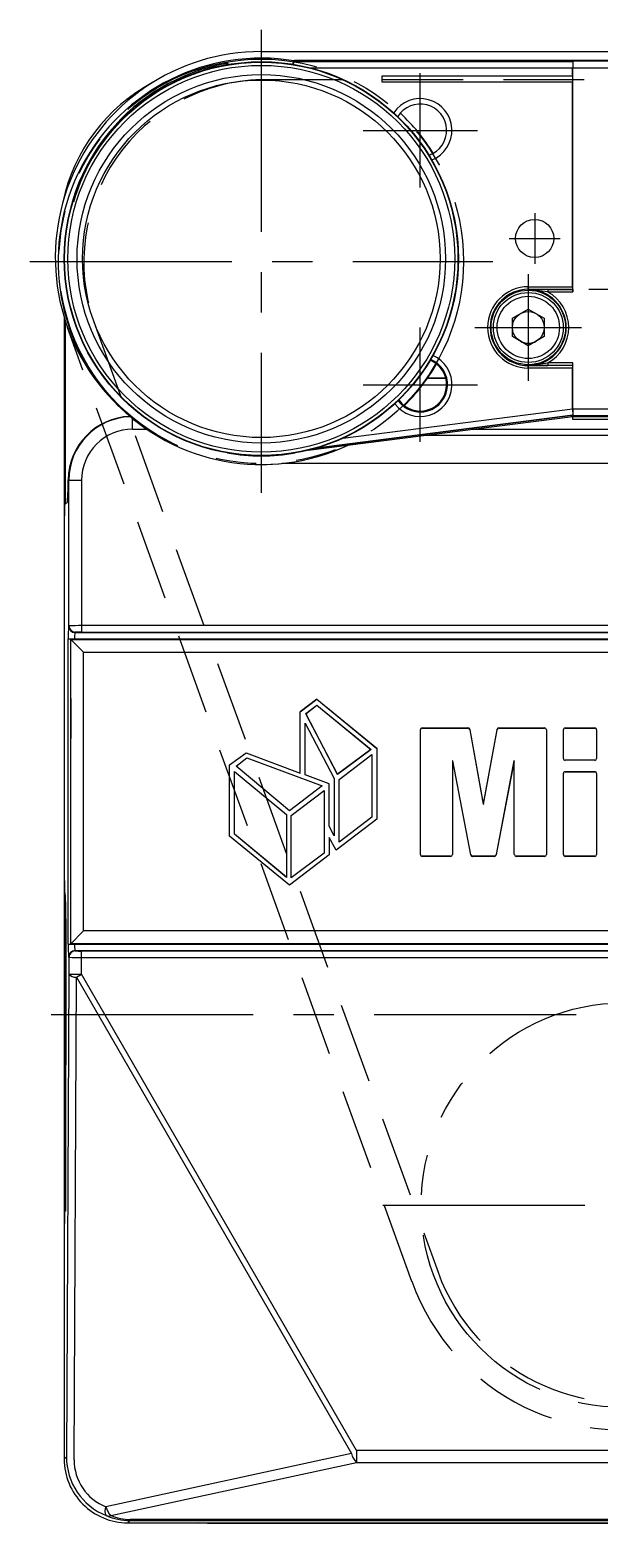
# Model space of a CAD drawing. Extents: x 0 to 1507, y -8 to 562.
# Drawn here: x 267.9 to 312.7, y 10 to 127.4 of the extents above; entities that cross this region are included whole.
import ezdxf

# ---------------------------------------------------------------- set-up
doc = ezdxf.new("R2010")
doc.units = 0
doc.header["$LTSCALE"] = 0.5
for name, pattern in [('CENTER', [50.8, 31.75, -6.35, 6.35, -6.35]), ('DASHED', [19.05, 12.7, -6.35]), ('PHANTOM', [63.5, 31.75, -6.35, 6.35, -6.35, 6.35, -6.35])]:
    doc.linetypes.add(name, pattern=pattern)
for name, color, linetype in [('MSM_CENTER', 1, 'CENTER'), ('MSM_CONTINUOUS', 7, 'CONTINUOUS'), ('MSM_DASHED', 4, 'DASHED'), ('MSM_IMAGINARY', 6, 'PHANTOM'), ('MSM_NARROW', 5, 'CONTINUOUS'), ('MSM_PART_NUMBER', 7, 'CONTINUOUS')]:
    doc.layers.add(name, color=color, linetype=linetype)

msp = doc.modelspace()

# ---------------------------------------------------------------- linework, layer by layer
at = {"layer": 'MSM_CENTER'}
for p, q in [((286.09, 127.43), (286.09, 91.03)), ((298.59, 115.03), (298.59, 124.03)), ((294.09, 119.53), (303.09, 119.53)), ((307.59, 113.03), (307.59, 109.03)), ((305.59, 111.03), (309.59, 111.03)), ((267.89, 109.23), (304.29, 109.23)), ((307.09, 108.23), (307.09, 99.84)), ((311.86, 107.03), (338.32, 107.03)), ((298.59, 95.03), (298.59, 104.03)), ((302.89, 104.03), (311.27, 104.03)), ((294.09, 99.53), (303.09, 99.53)), ((269.57, 50), (371.57, 50)), ((295.66, 35), (333.49, 35))]:
    msp.add_line(p, q, dxfattribs=at)
at = {"layer": 'MSM_CONTINUOUS'}
for p, q in [((283.35, 124.7), (283.35, 124.79)), ((283.35, 124.7), (283.35, 124.69)), ((288.59, 124.73), (288.59, 124.83)), ((310.58, 124.95), (310.6, 124.96)), ((338.52, 124.96), (310.6, 124.96)), ((295.59, 123.33), (295.59, 123.83)), ((310.57, 123.33), (295.59, 123.33)), ((310.57, 123.83), (310.57, 124.45)), ((310.57, 107.23), (310.57, 123.33)), ((310.59, 124.46), (338.52, 124.46)), ((310.59, 106.82), (310.59, 124.46)), ((307.09, 107.01), (307.09, 107.23)), ((307.09, 107.23), (310.57, 107.23)), ((307.09, 107.03), (310.57, 107.03)), ((308.62, 107.02), (307.09, 107.01)), ((308.62, 106.82), (307.09, 107.01)), ((308.62, 107.02), (308.62, 106.82)), ((308.62, 107.02), (310.59, 107.02)), ((310.57, 107.23), (310.57, 107.03)), ((310.57, 107.03), (310.59, 107.02)), ((310.59, 107.02), (310.59, 106.82)), ((308.62, 106.82), (310.59, 106.82)), ((270.59, 104.82), (270.59, 15.03)), ((270.68, 90.13), (270.68, 104.52)), ((305.84, 104.76), (307.09, 105.48)), ((305.84, 103.31), (305.84, 104.76)), ((307.09, 105.48), (308.34, 104.76)), ((308.34, 104.76), (308.34, 103.31)), ((307.09, 102.59), (305.84, 103.31)), ((307.09, 102.59), (305.84, 103.31)), ((308.34, 103.31), (307.09, 102.59)), ((308.34, 103.31), (307.09, 102.59)), ((307.09, 101.05), (308.62, 101.25)), ((307.09, 101.05), (308.62, 101.25)), ((307.09, 100.84), (307.09, 101.05)), ((307.09, 101.05), (308.62, 101.05)), ((307.09, 101.05), (308.62, 101.05)), ((310.57, 101.04), (307.09, 101.04)), ((310.57, 101.04), (307.09, 101.04)), ((310.59, 101.25), (308.62, 101.25)), ((308.62, 101.25), (308.62, 101.05)), ((310.59, 101.25), (308.62, 101.25)), ((310.59, 101.05), (308.62, 101.05)), ((310.59, 101.05), (308.62, 101.05)), ((310.57, 101.04), (310.59, 101.05)), ((310.57, 101.04), (310.59, 101.05)), ((310.59, 97.6), (310.59, 101.25)), ((299.16, 100.03), (300.68, 100.03)), ((300.68, 100.03), (299.16, 100.03)), ((299.16, 100.03), (300.6, 100.03)), ((310.57, 100.84), (307.09, 100.84)), ((310.57, 100.84), (307.09, 100.84)), ((310.57, 97.62), (310.57, 100.84)), ((292.49, 95.32), (310.57, 97.62)), ((292.49, 95.32), (310.57, 97.62)), ((310.57, 97.62), (310.58, 97.12)), ((338.52, 97.6), (310.59, 97.6)), ((310.59, 97.6), (310.6, 97.11)), ((338.52, 97.6), (310.59, 97.6)), ((275.96, 96.02), (275.96, 96.87)), ((289.77, 94.38), (310.59, 97.03)), ((289.77, 94.38), (310.59, 97.03)), ((290.41, 94.55), (310.58, 97.12)), ((310.58, 97.12), (290.41, 94.55)), ((310.45, 97.02), (353.22, 97.02)), ((310.6, 97.11), (310.58, 97.12)), ((310.6, 97.11), (310.58, 97.12)), ((310.58, 97.1), (310.6, 97.11)), ((310.58, 97.1), (310.59, 97.03)), ((310.58, 97.1), (338.52, 97.1)), ((310.58, 97.1), (338.52, 97.1)), ((310.58, 97.1), (310.59, 97.03)), ((310.59, 97.03), (338.59, 97.03)), ((310.59, 96.78), (310.59, 97.03)), ((310.59, 97.03), (1288.59, 97.03)), ((330.59, 96.78), (310.59, 96.78)), ((275.96, 96.02), (277.1, 96.02)), ((1277.85, 95.53), (298.83, 95.53)), ((302.61, 96.02), (353.22, 96.02)), ((1286.09, 93.25), (287.73, 93.33)), ((270.96, 92.02), (270.92, 92.06)), ((270.96, 80.57), (270.96, 92.02)), ((270.96, 92.02), (271.96, 92.02)), ((271.96, 92.02), (271.96, 80.08)), ((270.85, 90.3), (270.62, 90.07)), ((270.93, 80.54), (270.96, 80.57)), ((271.43, 80.04), (271.46, 80.07)), ((271.43, 80.04), (357.75, 80.04)), ((357.22, 80.58), (271.96, 80.58)), ((271.96, 80.08), (357.22, 80.08)), ((270.91, 55.53), (270.91, 79.54)), ((270.91, 79.54), (358.27, 79.54)), ((272.12, 78.5), (271.09, 79.53)), ((358.09, 79.53), (271.09, 79.53)), ((271.09, 79.53), (271.09, 75.54)), ((271.12, 79.5), (358.05, 79.5)), ((271.12, 55.57), (271.12, 79.5)), ((271.41, 79.53), (271.41, 79.54)), ((272.12, 56.57), (272.12, 78.5)), ((272.12, 78.5), (357.05, 78.5)), ((271.1, 74.84), (271.09, 68.53)), ((271.1, 75.04), (271.1, 75.04)), ((289.15, 73.81), (290.45, 74.81)), ((290.45, 74.81), (289.15, 73.81)), ((289.59, 73.66), (290.46, 74.33)), ((289.59, 73.65), (290.46, 74.32)), ((290.45, 74.81), (290.45, 74.81)), ((290.45, 74.81), (295.17, 70.94)), ((290.45, 74.81), (295.17, 70.93)), ((290.46, 74.33), (290.46, 74.32)), ((290.46, 74.32), (294.71, 70.84)), ((290.46, 74.33), (294.72, 70.84)), ((289.15, 73.81), (289.15, 73.81)), ((289.15, 68.98), (289.15, 73.81)), ((289.15, 68.97), (289.15, 73.81)), ((289.54, 72.92), (289.55, 72.9)), ((289.54, 72.92), (291.82, 68.56)), ((289.54, 68.85), (289.54, 72.92)), ((289.55, 72.9), (291.82, 68.56)), ((289.55, 68.85), (289.55, 72.9)), ((289.59, 73.66), (289.59, 73.65)), ((292.08, 68.88), (289.59, 73.66)), ((292.08, 68.89), (289.59, 73.65)), ((298.6, 62.58), (298.6, 72.39)), ((298.6, 72.39), (298.6, 72.39)), ((298.6, 62.58), (298.6, 72.39)), ((298.75, 72.54), (302.34, 72.54)), ((298.75, 72.54), (298.75, 72.53)), ((298.75, 72.53), (302.34, 72.53)), ((302.34, 72.54), (302.34, 72.53)), ((302.48, 72.44), (302.47, 72.44)), ((302.47, 72.44), (302.48, 72.39)), ((302.48, 72.44), (302.49, 72.39)), ((302.49, 72.39), (302.48, 72.39)), ((302.48, 72.39), (303.54, 66.55)), ((302.49, 72.39), (303.54, 66.56)), ((303.57, 66.56), (304.63, 72.39)), ((303.57, 66.55), (304.63, 72.39)), ((304.63, 72.39), (304.64, 72.44)), ((304.64, 72.44), (304.63, 72.39)), ((304.63, 72.39), (304.63, 72.39)), ((304.64, 72.44), (304.64, 72.44)), ((304.78, 72.54), (308.37, 72.54)), ((304.78, 72.53), (304.78, 72.54)), ((304.78, 72.53), (308.37, 72.53)), ((308.37, 72.54), (308.37, 72.53)), ((308.51, 72.39), (308.51, 62.58)), ((308.51, 72.39), (308.51, 72.39)), ((308.51, 72.39), (308.51, 62.58)), ((309.85, 70.13), (309.85, 72.39)), ((309.85, 72.39), (309.85, 72.39)), ((309.85, 70.13), (309.85, 72.39)), ((310, 72.54), (312.32, 72.54)), ((310, 72.53), (310, 72.54)), ((310, 72.53), (312.32, 72.53)), ((312.32, 72.54), (312.32, 72.53)), ((312.46, 72.39), (312.46, 70.13)), ((312.46, 72.39), (312.46, 72.39)), ((312.46, 72.39), (312.46, 70.13)), ((283.59, 69.63), (284.89, 70.58)), ((283.59, 69.63), (284.89, 70.58)), ((284.89, 70.58), (284.89, 70.58)), ((284.89, 70.58), (289.15, 68.98)), ((284.89, 70.58), (289.15, 68.97)), ((294.71, 70.84), (292.08, 68.89)), ((294.72, 70.84), (292.08, 68.88)), ((294.72, 70.84), (294.71, 70.84)), ((295.17, 70.94), (295.17, 70.93)), ((295.17, 70.94), (295.18, 65.37)), ((295.17, 70.93), (295.17, 65.37)), ((283.59, 69.63), (283.59, 69.63)), ((283.59, 64.02), (283.59, 69.63)), ((283.59, 64.02), (283.59, 69.63)), ((284.11, 69.54), (284.96, 70.19)), ((284.11, 69.54), (284.96, 70.18)), ((284.11, 69.54), (284.11, 69.54)), ((288.31, 66.03), (284.11, 69.54)), ((288.31, 66.02), (284.11, 69.54)), ((284.96, 70.19), (284.96, 70.18)), ((284.96, 70.19), (290.88, 67.97)), ((284.96, 70.18), (290.87, 67.97)), ((292.21, 68.49), (294.78, 70.45)), ((292.21, 68.49), (294.78, 70.44)), ((294.78, 70.44), (294.78, 70.45)), ((294.78, 70.45), (294.78, 65.53)), ((294.78, 70.44), (294.78, 65.53)), ((301.13, 69.96), (301.12, 69.96)), ((301.15, 69.96), (301.12, 69.96)), ((301.12, 69.96), (301.12, 62.58)), ((301.15, 69.96), (301.13, 69.96)), ((301.13, 69.96), (301.13, 62.58)), ((301.15, 69.96), (301.15, 69.96)), ((302.56, 62.55), (301.15, 69.96)), ((302.56, 62.55), (301.15, 69.96)), ((305.96, 69.96), (304.55, 62.57)), ((305.97, 69.96), (304.56, 62.57)), ((305.97, 69.96), (305.96, 69.96)), ((305.99, 69.96), (305.96, 69.96)), ((305.99, 69.96), (305.97, 69.96)), ((305.99, 69.96), (305.99, 69.96)), ((305.99, 62.58), (305.99, 69.96)), ((305.99, 62.58), (305.99, 69.96)), ((309.85, 70.13), (309.85, 70.13)), ((312.32, 69.99), (310, 69.99)), ((310, 69.99), (310, 69.99)), ((312.32, 69.99), (310, 69.99)), ((312.32, 69.99), (312.32, 69.99)), ((312.46, 70.13), (312.46, 70.13)), ((271.09, 68.53), (271.09, 55.53)), ((283.98, 69.11), (283.98, 69.1)), ((283.98, 64.17), (283.98, 69.11)), ((283.98, 69.11), (288.08, 65.73)), ((283.98, 64.17), (283.98, 69.1)), ((283.98, 69.1), (288.07, 65.73)), ((289.15, 68.98), (289.15, 68.97)), ((289.54, 68.85), (289.55, 68.85)), ((291.43, 68.14), (289.54, 68.85)), ((291.43, 68.14), (289.55, 68.85)), ((291.43, 64.81), (291.43, 68.14)), ((291.43, 68.14), (291.43, 68.14)), ((291.43, 64.81), (291.43, 68.14)), ((291.82, 68.56), (291.82, 68.56)), ((291.82, 68.56), (291.82, 64.06)), ((291.82, 68.56), (291.82, 64.05)), ((292.08, 68.89), (292.08, 68.88)), ((292.21, 63.55), (292.21, 68.49)), ((292.21, 68.49), (292.21, 68.49)), ((292.21, 63.55), (292.21, 68.49)), ((309.85, 62.58), (309.85, 68.95)), ((309.85, 68.95), (309.85, 68.95)), ((309.85, 62.58), (309.85, 68.95)), ((310, 69.1), (312.32, 69.1)), ((310, 69.09), (310, 69.1)), ((310, 69.09), (312.32, 69.09)), ((312.32, 69.1), (312.32, 69.09)), ((312.46, 68.95), (312.46, 62.58)), ((312.46, 68.95), (312.46, 68.95)), ((312.46, 68.95), (312.46, 62.58)), ((290.87, 67.97), (288.31, 66.03)), ((290.88, 67.97), (288.31, 66.02)), ((288.45, 65.66), (291.04, 67.61)), ((288.45, 65.66), (291.04, 67.61)), ((290.88, 67.97), (290.87, 67.97)), ((291.04, 67.61), (291.04, 67.61)), ((291.04, 67.61), (291.04, 62.7)), ((291.04, 67.61), (291.04, 62.7)), ((288.31, 66.03), (288.31, 66.02)), ((303.54, 66.56), (303.54, 66.55)), ((303.54, 66.56), (303.57, 66.56)), ((303.54, 66.55), (303.57, 66.55)), ((303.57, 66.56), (303.57, 66.55)), ((288.07, 65.73), (288.07, 60.79)), ((288.07, 65.73), (288.08, 65.73)), ((288.08, 65.73), (288.08, 60.78)), ((288.45, 65.66), (288.45, 65.66)), ((288.45, 60.75), (288.45, 65.66)), ((288.45, 60.74), (288.45, 65.66)), ((291.82, 64.06), (291.43, 64.81)), ((291.43, 64.81), (291.43, 64.81)), ((291.82, 64.05), (291.43, 64.81)), ((295.18, 65.37), (291.98, 62.93)), ((295.17, 65.37), (291.98, 62.93)), ((294.78, 65.53), (292.21, 63.55)), ((294.78, 65.53), (292.21, 63.55)), ((294.78, 65.53), (294.78, 65.53)), ((295.18, 65.37), (295.17, 65.37)), ((283.59, 64.02), (283.59, 64.02)), ((288.31, 60.16), (283.59, 64.02)), ((288.31, 60.16), (283.59, 64.02)), ((283.98, 64.17), (283.98, 64.17)), ((288.07, 60.79), (283.98, 64.17)), ((288.08, 60.78), (283.98, 64.17)), ((291.44, 63.91), (291.44, 63.93)), ((291.44, 63.93), (291.44, 62.55)), ((291.98, 62.93), (291.44, 63.93)), ((291.44, 63.91), (291.44, 62.55)), ((291.98, 62.93), (291.44, 63.91)), ((291.82, 64.05), (291.82, 64.06)), ((292.21, 63.55), (292.21, 63.55)), ((291.44, 62.55), (288.31, 60.16)), ((291.44, 62.55), (288.31, 60.16)), ((291.04, 62.7), (288.45, 60.75)), ((291.04, 62.7), (288.45, 60.74)), ((291.04, 62.7), (291.04, 62.7)), ((291.44, 62.55), (291.44, 62.55)), ((291.98, 62.93), (291.98, 62.93)), ((298.6, 62.58), (298.6, 62.58)), ((298.75, 62.43), (298.75, 62.44)), ((300.98, 62.44), (298.75, 62.44)), ((300.98, 62.43), (298.75, 62.43)), ((300.98, 62.43), (300.98, 62.44)), ((301.13, 62.58), (301.12, 62.58)), ((302.56, 62.55), (302.56, 62.55)), ((302.56, 62.55), (302.56, 62.55)), ((302.56, 62.55), (302.56, 62.55)), ((302.56, 62.55), (302.56, 62.55)), ((302.7, 62.43), (302.7, 62.44)), ((304.41, 62.44), (302.7, 62.44)), ((304.41, 62.43), (302.7, 62.43)), ((304.41, 62.43), (304.41, 62.44)), ((304.56, 62.57), (304.55, 62.57)), ((304.56, 62.57), (304.55, 62.53)), ((304.55, 62.57), (304.55, 62.53)), ((304.55, 62.53), (304.55, 62.53)), ((305.99, 62.58), (305.99, 62.58)), ((306.14, 62.43), (306.14, 62.44)), ((308.37, 62.44), (306.14, 62.44)), ((308.37, 62.43), (306.14, 62.43)), ((308.37, 62.43), (308.37, 62.44)), ((308.51, 62.58), (308.51, 62.58)), ((309.85, 62.58), (309.85, 62.58)), ((310, 62.43), (310, 62.44)), ((312.32, 62.44), (310, 62.44)), ((312.32, 62.43), (310, 62.43)), ((312.32, 62.43), (312.32, 62.44)), ((312.46, 62.58), (312.46, 62.58)), ((270.59, 61.53), (270.62, 59.53)), ((288.08, 60.78), (288.07, 60.79)), ((288.31, 60.16), (288.31, 60.16)), ((288.45, 60.74), (288.45, 60.75)), ((270.62, 59.53), (270.68, 59.53)), ((270.7, 58.86), (270.68, 34.53)), ((270.71, 57.53), (270.68, 34.53)), ((272.12, 56.57), (271.09, 55.53)), ((357.05, 56.57), (272.12, 56.57)), ((270.91, 55.53), (357.77, 55.53)), ((271.09, 55.53), (358.09, 55.53)), ((358.05, 55.57), (271.12, 55.57)), ((271.41, 55.53), (271.41, 55.53)), ((270.96, 54.5), (270.93, 54.53)), ((270.96, 54.5), (270.96, 53.17)), ((271.46, 55), (271.43, 55.03)), ((271.43, 55.03), (357.75, 55.03)), ((357.22, 54.99), (271.96, 54.99)), ((271.96, 53.17), (271.96, 54.99)), ((271.96, 54.49), (357.22, 54.49)), ((270.96, 53.17), (270.78, 15.22)), ((270.96, 53.17), (271.96, 53.17)), ((271.37, 14.99), (271.55, 52.93)), ((271.55, 52.93), (271.96, 53.17)), ((271.55, 52.93), (293.18, 15.47)), ((293.59, 15.7), (271.96, 53.17)), ((270.62, 34.53), (270.59, 32.53)), ((270.68, 34.53), (270.62, 34.53)), ((293.18, 15.47), (273.87, 11.28)), ((335.59, 15.7), (293.59, 15.7)), ((293.59, 15.7), (293.59, 14.78)), ((270.59, 15.03), (270.78, 15.22)), ((274.27, 10.6), (293.59, 14.78)), ((293.59, 14.78), (335.59, 14.78)), ((275.59, 10.03), (275.77, 10.21)), ((275.59, 10.03), (353.59, 10.03)), ((353.41, 10.29), (275.77, 10.29)), ((275.77, 10.29), (275.77, 10.21)), ((275.77, 10.21), (353.41, 10.21)), ((281.87, 10), (281.17, 10.03)), ((281.87, 10), (347.27, 10))]:
    msp.add_line(p, q, dxfattribs=at)
for centre, radius in [((286.09, 109.43), 15.5), ((286.09, 109.43), 15.47), ((286.09, 109.43), 15.21), ((286.09, 109.43), 14.49), ((286.09, 109.43), 14.06), ((307.59, 111.03), 1.5), ((307.09, 104.03), 2.93), ((307.09, 104.03), 2.75), ((307.09, 104.03), 2.45), ((307.09, 104.03), 1.25)]:
    msp.add_circle(centre, radius, dxfattribs=at)
for centre, radius, start, end in [((286.09, 109.53), 16.2, 90, 226.281), ((286.09, 109.53), 15.5, 100.1642, 180.5545), ((286.09, 109.53), 15.41, 100.2233, 163.5894), ((283.39, 124.59), 0.2, 40.3143, 100.1246), ((283.39, 124.5), 0.2, 80.9511, 100.1952), ((288.79, 124.75), 0.2, 89.9951, 179.9952), ((320.35, 124.53), 9.77, 177.5518, 180.4828), ((321.06, 124.53), 10.47, 177.6492, 180.3855), ((303.56, 123.58), 7.02, 357.9588, 2.0413), ((284.09, 111.03), 13.9, 118.1137, 168.1465), ((298.59, 119.53), 2.07, 289.3413, 148.5351), ((286.09, 109.23), 15.98, 32.1621, 46.8149), ((307.09, 104.03), 3.2, 90, 270), ((307.09, 104.03), 3, 90, 270), ((307.09, 104.03), 2.98, 270, 90), ((307.09, 104.03), 3.18, 298.7943, 61.2057), ((307.09, 104.03), 1.25, 240, 300), ((298.59, 99.53), 2.15, 215.8564, 67.3852), ((298.59, 99.53), 2.07, 215.5188, 67.7228), ((286.09, 109.23), 15.98, 314.7595, 329.6176), ((275.95, 92), 5.04, 92.1416, 179.3524), ((275.94, 92.02), 4.99, 91.7073, 180.0601), ((275.95, 92.02), 4, 89.9964, 180.0036), ((286.09, 109.43), 15.5, 260.0837, 279.9163), ((286.09, 109.23), 15.98, 270, 295.2677), ((245.88, 92.1), 25.03, 355.871, 359.8989), ((310.67, 88.38), 40.08, 177.5876, 180.447), ((290.91, 79.7), 20, 177.5847, 180.4499), ((271.43, 80.54), 0.5, 180.0209, 269.979), ((271.82, 37.87), 42.71, 89.8207, 91.1621), ((271.46, 80.57), 0.5, 180.0209, 269.979), ((275.42, 79.66), 4.01, 174.4613, 181.609), ((271.88, 70.08), 10, 89.5495, 92.416), ((298.75, 72.39), 0.146, 89.2984, 179.2787), ((298.75, 72.39), 0.142, 89.2532, 179.2893), ((302.34, 72.39), 0.148, 19.6401, 89.4915), ((302.34, 72.39), 0.143, 19.2982, 89.8346), ((304.77, 72.4), 0.142, 88.7051, 162.0115), ((304.77, 72.4), 0.139, 88.6344, 161.9562), ((308.37, 72.39), 0.145, 0.365, 90.6547), ((308.37, 72.39), 0.141, 0.338, 90.7067), ((309.99, 72.39), 0.146, 89.2984, 179.2787), ((309.99, 72.39), 0.142, 89.2532, 179.2893), ((312.32, 72.39), 0.146, 0.8098, 90.3451), ((312.32, 72.39), 0.142, 0.8137, 90.3689), ((309.99, 70.13), 0.145, 180.8236, 270.8039), ((309.99, 70.13), 0.142, 180.818, 270.8496), ((312.32, 70.13), 0.142, 269.3746, 359.2326), ((312.32, 70.13), 0.145, 269.411, 359.229), ((309.99, 68.95), 0.146, 89.2984, 179.2787), ((309.99, 68.95), 0.142, 89.2532, 179.2893), ((312.32, 68.95), 0.146, 0.9276, 90.4324), ((312.32, 68.95), 0.142, 0.9371, 90.4557), ((298.75, 62.58), 0.146, 180.7785, 270.5762), ((298.75, 62.58), 0.143, 180.7774, 270.6102), ((300.98, 62.58), 0.143, 269.5775, 359.0349), ((300.98, 62.58), 0.146, 269.5979, 359.0478), ((302.71, 62.58), 0.149, 194.2416, 269.7875), ((302.7, 62.58), 0.145, 194.002, 270.1314), ((304.41, 62.58), 0.141, 269.1528, 342.1415), ((304.41, 62.58), 0.145, 269.25, 342.1538), ((306.14, 62.58), 0.146, 180.8812, 270.2056), ((306.14, 62.58), 0.143, 180.8958, 270.2177), ((308.37, 62.58), 0.142, 269.4519, 359.5732), ((308.37, 62.58), 0.145, 269.4933, 359.5552), ((310, 62.58), 0.146, 180.9423, 270.412), ((310, 62.58), 0.143, 180.9533, 270.4343), ((312.32, 62.58), 0.143, 269.7895, 359.0977), ((312.32, 62.58), 0.146, 269.8026, 359.1106), ((239.5, 57.99), 31.21, 359.1637, 2.8363), ((285.85, 55.28), 14.94, 179.0652, 182.9002), ((275.42, 55.41), 4.01, 178.3909, 185.5387), ((271.43, 54.53), 0.5, 90.021, 179.9793), ((271.46, 54.5), 0.5, 90.021, 179.9793), ((271.82, 97.22), 42.73, 268.8382, 270.179), ((271.88, 64.91), 9.92, 267.5731, 270.4614), ((271.48, 53.63), 0.701, 221.293, 275.3762), ((294.43, 15.74), 1.28, 192.4183, 228.8793), ((275.59, 15.03), 5, 179.9964, 270.0036), ((275.73, 15.2), 4.96, 179.7041, 248.2735), ((275.33, 14.96), 3.96, 179.6248, 248.3708), ((274.48, 10.97), 0.693, 152.6448, 212.552), ((275.12, 11.56), 1.28, 192.4175, 228.8795), ((274.08, 11.11), 0.55, 250.4741, 290.4972), ((275.77, 15), 4.79, 247.012, 269.9732), ((275.77, 14.08), 3.79, 246.782, 269.9817)]:
    msp.add_arc(centre, radius, start, end, dxfattribs=at)
at = {"layer": 'MSM_DASHED'}
for p, q in [((286.09, 123.53), (1286.09, 123.53)), ((297.93, 28.99), (270.85, 104.03)), ((272.92, 104.48), (299.99, 29.74))]:
    msp.add_line(p, q, dxfattribs=at)
for centre, radius, start, end in [((286.49, 109.18), 14.36, 91.5955, 199.1142), ((314.57, 35.03), 17.7, 199.8568, 15.4727), ((314.57, 35), 15.5, 199.8568, 15.6311)]:
    msp.add_arc(centre, radius, start, end, dxfattribs=at)
at = {"layer": 'MSM_IMAGINARY'}
for centre in [(286.09, 109.23), (314.57, 35)]:
    msp.add_circle(centre, 15.91, dxfattribs=at)
at = {"layer": 'MSM_NARROW'}
for centre, start, end in [((298.59, 119.53), 291.3652, 146.5112), ((298.59, 99.53), 216.8996, 66.3419)]:
    msp.add_arc(centre, 2.5, start, end, dxfattribs=at)
at = {"layer": 'MSM_PART_NUMBER'}
for p, q in [((286.09, 125.73), (1286.09, 125.73)), ((1288.59, 125.03), (288.79, 125.03)), ((288.79, 125.03), (288.79, 124.95)), ((288.79, 124.95), (310.58, 124.95)), ((289.95, 124.45), (310.57, 124.45)), ((295.59, 123.83), (310.57, 123.83))]:
    msp.add_line(p, q, dxfattribs=at)
for centre, radius, start, end in [((286.09, 109.23), 15.98, 80.6463, 295.2677), ((288.79, 124.83), 0.2, 90.0044, 180.0044)]:
    msp.add_arc(centre, radius, start, end, dxfattribs=at)

doc.saveas('drawing.dxf')
